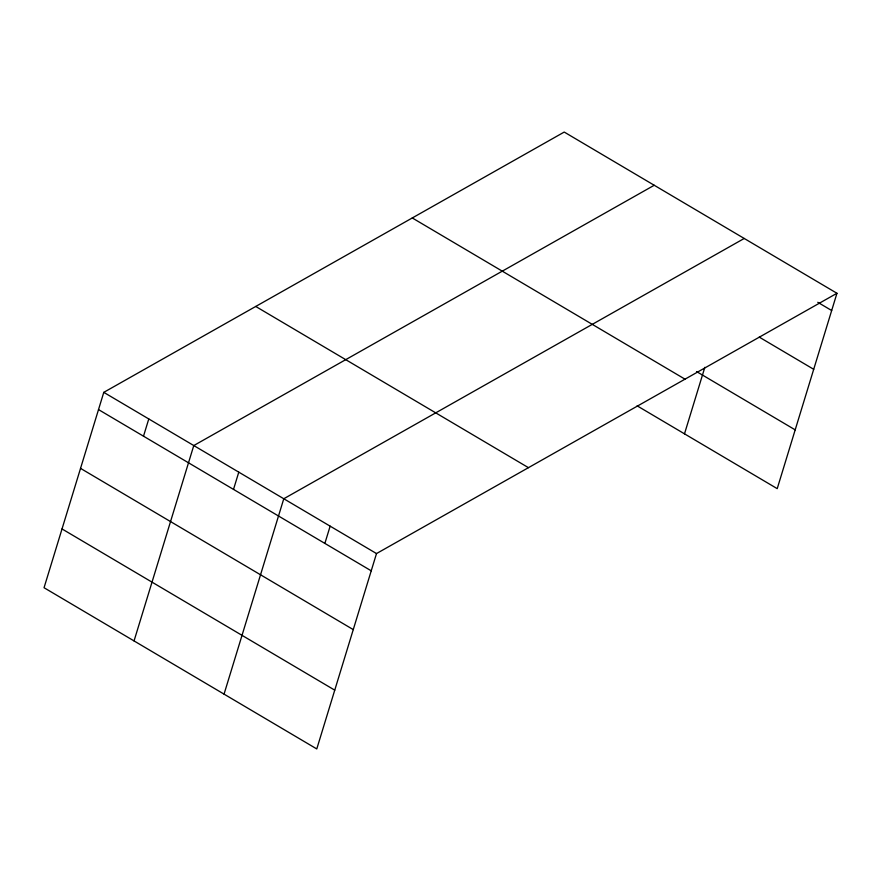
<?xml version="1.0" encoding="UTF-8"?>
<svg xmlns="http://www.w3.org/2000/svg" width="881" height="881" viewBox="0 0 881 881"><rect width="100%" height="100%" fill="white"/><g stroke="black" fill="none" stroke-linecap="round" stroke-linejoin="round"><path stroke-width="1.32" d="M103.782 392.353L44.05 587.726L316.775 748.938L376.506 553.565L836.95 293.274L564.225 132.062L103.782 392.353L376.506 553.565M143.504 436.194L148.779 418.949M134.044 640.928L193.776 445.555L654.231 185.263M233.509 489.396L238.784 472.15M224.049 694.129L283.781 498.756L744.225 238.465M324.869 543.401L330.144 526.166M684.493 433.837L704.833 367.322M836.95 293.274L777.218 488.647L637.128 405.833M817.766 302.293L831.675 310.519M759.235 337.104L813.703 369.304M696.541 371.551L795.191 429.862M412.286 217.959L685 379.171M255.732 306.456L528.446 467.668M98.507 409.588L371.231 570.811M80.534 468.373L353.259 629.596M62.022 528.941L334.747 690.153"/></g></svg>
